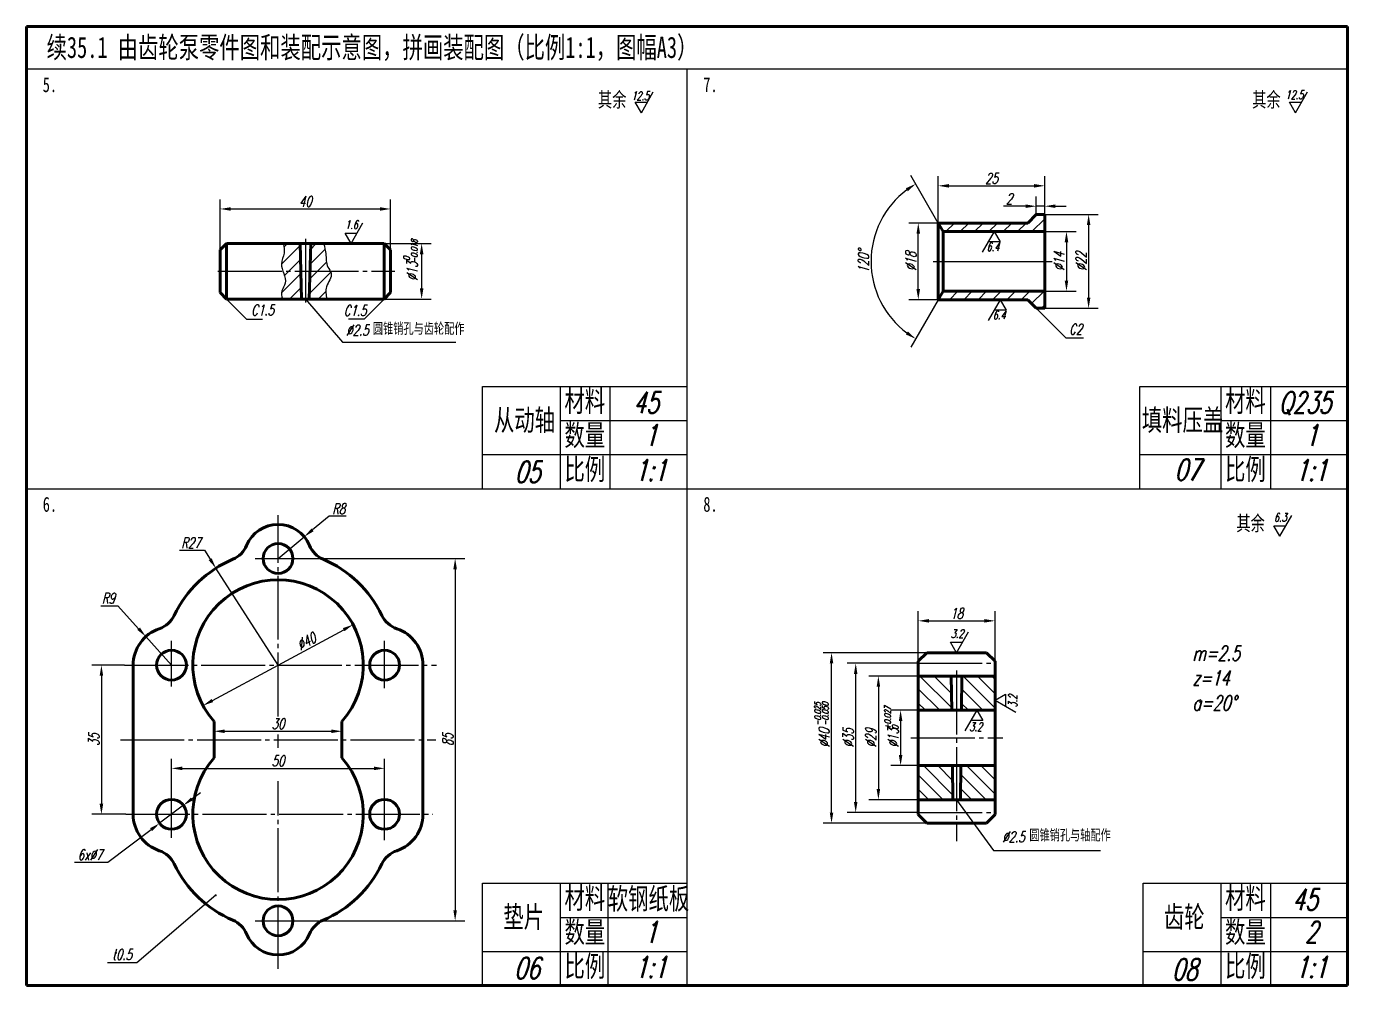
# Model space of a CAD drawing. Header units: millimetres. Extents: x -523 to 2163, y -1202 to 919.
# Drawn here: x 1853 to 2163, y -688.1 to -463.1 of the extents above; entities that cross this region are included whole.
import ezdxf

# ---------------------------------------------------------------- set-up
doc = ezdxf.new("R2010")
doc.units = ezdxf.units.MM
doc.header["$PDMODE"] = 33
doc.header["$PDSIZE"] = 1.5
doc.linetypes.add('myCENTER', pattern=[18, 15, -1, 1, -1])
for name, color, linetype, lineweight in [('中心线', 7, 'myCENTER', 25), ('剖面线', 7, 'Continuous', 25), ('尺寸', 7, 'Continuous', 25), ('标注', 7, 'Continuous', 25), ('标题文字', 7, 'Continuous', 25), ('粗实线', 7, 'Continuous', 50), ('细实线', 7, 'Continuous', 25)]:
    doc.layers.add(name, color=color, linetype=linetype, lineweight=lineweight)
doc.styles.add('上下偏差3.5', font='txt.shx', dxfattribs={"width": 0.7, "oblique": 15, "height": 3.5})
doc.styles.add('字母标注-3.5号', font='txt.shx', dxfattribs={"width": 0.7, "oblique": 15, "height": 3.5})
doc.styles.add('尺寸文字1-2.5号', font='txt.shx', dxfattribs={"width": 0.7, "oblique": 15, "height": 2.5})
doc.styles.add('标题汉字1-5号', font='SimSun.ttf', dxfattribs={"width": 0.7, "height": 5})
doc.styles.add('标题汉字2-3.5号', font='SimSun.ttf', dxfattribs={"width": 0.7, "height": 3.5})
doc.dimstyles.new('ISO-25', dxfattribs={"dimtxt": 3.5, "dimasz": 2.5, "dimexe": 2.25, "dimexo": 0, "dimgap": 0.5, "dimtad": 1, "dimdsep": 46, "dimtxsty": '尺寸文字1-2.5号', "dimcen": 2.5, "dimadec": 0, "dimazin": 0, "dimtfac": 1, "dimtmove": 0, "dimatfit": 2, "dimfxl": 0, "dimarcsym": 0})
doc.dimstyles.new('尺寸25', dxfattribs={"dimtxt": 2.5, "dimasz": 2.5, "dimexe": 2, "dimexo": 0, "dimgap": 0.5, "dimtad": 1, "dimdec": 0, "dimdsep": 46, "dimtxsty": '尺寸文字1-2.5号', "dimcen": 0, "dimadec": 0, "dimazin": 0, "dimtol": 1, "dimtp": 0.039, "dimtfac": 0.6, "dimtdec": 3, "dimtmove": 0, "dimatfit": 3, "dimfxl": 0, "dimarcsym": 0})
doc.dimstyles.new('水平标注25', dxfattribs={"dimtxt": 2.5, "dimasz": 2.5, "dimexe": 2, "dimexo": 0, "dimgap": 0.5, "dimtad": 1, "dimtih": 1, "dimtoh": 1, "dimdec": 0, "dimzin": 0, "dimdsep": 46, "dimtxsty": '尺寸文字1-2.5号', "dimcen": 0, "dimadec": 0, "dimazin": 0, "dimtfac": 1, "dimtdec": 0, "dimtmove": 1, "dimatfit": 2, "dimfxl": 0, "dimtolj": 1, "dimtzin": 0, "dimarcsym": 0})

# ---------------------------------------------------------------- blocks, each defined once
blk = doc.blocks.new('*D69')
at = {"layer": 'Defpoints', "color": 0}
for p in [(1938.43, -505.87), (1898.43, -515.5), (1938.43, -515.5)]:
    blk.add_point(p, dxfattribs=at)
at = {"layer": '标注', "color": 0, "lineweight": -2}
for p, q in [((1898.43, -515.5), (1898.43, -503.62)), ((1938.43, -515.5), (1938.43, -503.62)), ((1900.93, -505.87), (1935.93, -505.87))]:
    blk.add_line(p, q, dxfattribs=at)
at = {"layer": '标注', "color": 0}
for points in [[(1900.93, -505.46), (1900.93, -506.29), (1898.43, -505.87)], [(1935.93, -505.46), (1935.93, -506.29), (1938.43, -505.87)]]:
    blk.add_solid(points, dxfattribs=at)
at = {"layer": '标注', "color": 0, "insert": (1918.43, -504.12), "char_height": 2.5, "attachment_point": 5, "style": '尺寸文字1-2.5号'}
blk.add_mtext('40', dxfattribs=at)
blk = doc.blocks.new('*D70')
at = {"layer": 'Defpoints', "color": 0}
for p in [(1936.93, -514), (1936.93, -527), (1945.72, -527)]:
    blk.add_point(p, dxfattribs=at)
at = {"layer": '标注', "color": 0, "lineweight": -2}
for p, q in [((1936.93, -514), (1947.97, -514)), ((1945.72, -516.5), (1945.72, -524.5)), ((1936.93, -527), (1947.97, -527))]:
    blk.add_line(p, q, dxfattribs=at)
at = {"layer": '标注', "color": 0}
for points in [[(1945.3, -516.5), (1946.14, -516.5), (1945.72, -514)], [(1945.3, -524.5), (1946.14, -524.5), (1945.72, -527)]]:
    blk.add_solid(points, dxfattribs=at)
at = {"layer": '标注', "color": 0, "insert": (1943.47, -520.5), "char_height": 2.5, "attachment_point": 5, "rotation": 90, "style": '尺寸文字1-2.5号'}
blk.add_mtext('%%C13', dxfattribs=at)
blk = doc.blocks.new('*D74')
at = {"layer": 'Defpoints', "color": 0}
for p in [(1927.03, -628.4), (1897.03, -630.38), (1927.03, -630.38)]:
    blk.add_point(p, dxfattribs=at)
at = {"layer": '尺寸', "color": 0, "lineweight": -2}
for p, q in [((1897.03, -630.38), (1897.03, -626.15)), ((1927.03, -630.38), (1927.03, -626.15)), ((1899.53, -628.4), (1924.53, -628.4))]:
    blk.add_line(p, q, dxfattribs=at)
at = {"layer": '尺寸', "color": 0}
for points in [[(1899.53, -627.98), (1899.53, -628.82), (1897.03, -628.4)], [(1924.53, -627.98), (1924.53, -628.82), (1927.03, -628.4)]]:
    blk.add_solid(points, dxfattribs=at)
at = {"layer": '尺寸', "color": 0, "insert": (1912.03, -626.65), "char_height": 2.5, "attachment_point": 5, "style": '尺寸文字1-2.5号'}
blk.add_mtext('30', dxfattribs=at)
blk = doc.blocks.new('*D73')
at = {"layer": 'Defpoints', "color": 0}
for p in [(1897.45, -590.15), (1912.03, -612.88)]:
    blk.add_point(p, dxfattribs=at)
at = {"layer": '尺寸', "color": 0, "lineweight": -2}
for p, q in [((1888.91, -585.94), (1894.75, -585.94)), ((1894.75, -585.94), (1896.1, -588.05)), ((1912.03, -612.88), (1897.45, -590.15))]:
    blk.add_line(p, q, dxfattribs=at)
at = {"layer": '尺寸', "color": 0}
blk.add_solid([(1896.45, -587.82), (1895.75, -588.27), (1897.45, -590.15)], dxfattribs=at)
at = {"layer": '尺寸', "color": 0, "insert": (1891.58, -584.19), "char_height": 2.5, "attachment_point": 5, "style": '尺寸文字1-2.5号'}
blk.add_mtext('\\A1;R27', dxfattribs=at)
blk = doc.blocks.new('*D72')
at = {"layer": 'Defpoints', "color": 0}
for p in [(1918.27, -587.88), (1918.27, -672.88), (1953.58, -672.88)]:
    blk.add_point(p, dxfattribs=at)
at = {"layer": '尺寸', "color": 0, "lineweight": -2}
for p, q in [((1918.27, -587.88), (1955.83, -587.88)), ((1953.58, -590.38), (1953.58, -670.38)), ((1918.27, -672.88), (1955.83, -672.88))]:
    blk.add_line(p, q, dxfattribs=at)
at = {"layer": '尺寸', "color": 0}
for points in [[(1953.16, -590.38), (1953.99, -590.38), (1953.58, -587.88)], [(1953.16, -670.38), (1953.99, -670.38), (1953.58, -672.88)]]:
    blk.add_solid(points, dxfattribs=at)
at = {"layer": '尺寸', "color": 0, "insert": (1951.83, -630.38), "char_height": 2.5, "attachment_point": 5, "rotation": 90, "style": '尺寸文字1-2.5号'}
blk.add_mtext('85', dxfattribs=at)
blk = doc.blocks.new('*D71')
at = {"layer": 'Defpoints', "color": 0}
for p in [(1918.18, -582.76), (1912.03, -587.88)]:
    blk.add_point(p, dxfattribs=at)
at = {"layer": '尺寸', "color": 0, "lineweight": -2}
for p, q in [((1924, -577.93), (1920.1, -581.17)), ((1927.98, -577.93), (1924, -577.93)), ((1912.03, -587.88), (1918.18, -582.76))]:
    blk.add_line(p, q, dxfattribs=at)
at = {"layer": '尺寸', "color": 0}
blk.add_solid([(1919.84, -580.85), (1920.37, -581.49), (1918.18, -582.76)], dxfattribs=at)
at = {"layer": '尺寸', "color": 0, "insert": (1926.24, -576.18), "char_height": 2.5, "attachment_point": 5, "style": '尺寸文字1-2.5号'}
blk.add_mtext('\\A1;R8', dxfattribs=at)
blk = doc.blocks.new('*D75')
at = {"layer": 'Defpoints', "color": 0}
for p in [(1876.02, -612.88), (1870.58, -647.88), (1876.3, -647.88)]:
    blk.add_point(p, dxfattribs=at)
at = {"layer": '标注', "color": 0, "lineweight": -2}
for p, q in [((1876.02, -612.88), (1868.33, -612.88)), ((1870.58, -615.38), (1870.58, -645.38)), ((1876.3, -647.88), (1868.33, -647.88))]:
    blk.add_line(p, q, dxfattribs=at)
at = {"layer": '标注', "color": 0}
for points in [[(1870.16, -615.38), (1871, -615.38), (1870.58, -612.88)], [(1870.16, -645.38), (1871, -645.38), (1870.58, -647.88)]]:
    blk.add_solid(points, dxfattribs=at)
at = {"layer": '标注', "color": 0, "insert": (1868.83, -630.38), "char_height": 2.5, "attachment_point": 5, "rotation": 90, "style": '尺寸文字1-2.5号'}
blk.add_mtext('35', dxfattribs=at)
blk = doc.blocks.new('*D76')
at = {"layer": 'Defpoints', "color": 0}
for p in [(1881, -606.19), (1887.03, -612.88)]:
    blk.add_point(p, dxfattribs=at)
at = {"layer": '尺寸', "color": 0, "lineweight": -2}
for p, q in [((1870.48, -598.94), (1874.46, -598.94)), ((1874.46, -598.94), (1879.32, -604.34)), ((1887.03, -612.88), (1881, -606.19))]:
    blk.add_line(p, q, dxfattribs=at)
at = {"layer": '尺寸', "color": 0}
blk.add_solid([(1879.63, -604.06), (1879.02, -604.62), (1881, -606.19)], dxfattribs=at)
at = {"layer": '尺寸', "color": 0, "insert": (1872.22, -597.19), "char_height": 2.5, "attachment_point": 5, "style": '尺寸文字1-2.5号'}
blk.add_mtext('\\A1;R9', dxfattribs=at)
blk = doc.blocks.new('*D77')
at = {"layer": 'Defpoints', "color": 0}
for p in [(1889.82, -645.77), (1884.23, -649.98)]:
    blk.add_point(p, dxfattribs=at)
at = {"layer": '尺寸', "color": 0, "lineweight": -2}
for p, q in [((1891.82, -644.27), (1893.82, -642.77)), ((1889.82, -645.77), (1884.23, -649.98)), ((1872.07, -659.12), (1882.23, -651.48)), ((1864.26, -659.12), (1872.07, -659.12))]:
    blk.add_line(p, q, dxfattribs=at)
at = {"layer": '尺寸', "color": 0}
for points in [[(1891.57, -643.94), (1892.07, -644.6), (1889.82, -645.77)], [(1881.98, -651.15), (1882.48, -651.82), (1884.23, -649.98)]]:
    blk.add_solid(points, dxfattribs=at)
at = {"layer": '尺寸', "color": 0, "insert": (1867.91, -657.37), "char_height": 2.5, "attachment_point": 5, "style": '尺寸文字1-2.5号'}
blk.add_mtext('\\A1;6x%%C7', dxfattribs=at)
blk = doc.blocks.new('*D78')
at = {"layer": 'Defpoints', "color": 0}
for p in [(1937.03, -637.1), (1887.03, -653.37), (1937.03, -653.94)]:
    blk.add_point(p, dxfattribs=at)
at = {"layer": '标注', "color": 0, "lineweight": -2}
for p, q in [((1887.03, -653.37), (1887.03, -634.85)), ((1937.03, -653.94), (1937.03, -634.85)), ((1889.53, -637.1), (1934.53, -637.1))]:
    blk.add_line(p, q, dxfattribs=at)
at = {"layer": '标注', "color": 0}
for points in [[(1889.53, -636.68), (1889.53, -637.52), (1887.03, -637.1)], [(1934.53, -636.68), (1934.53, -637.52), (1937.03, -637.1)]]:
    blk.add_solid(points, dxfattribs=at)
at = {"layer": '标注', "color": 0, "insert": (1912.03, -635.35), "char_height": 2.5, "attachment_point": 5, "style": '尺寸文字1-2.5号'}
blk.add_mtext('50', dxfattribs=at)
blk = doc.blocks.new('*D79')
at = {"layer": 'Defpoints', "color": 0}
for p in [(2080.26, -602.49), (2062.26, -611.96), (2080.26, -611.96)]:
    blk.add_point(p, dxfattribs=at)
at = {"layer": '标注', "color": 0, "lineweight": -2}
for p, q in [((2062.26, -611.96), (2062.26, -600.24)), ((2080.26, -611.96), (2080.26, -600.24)), ((2064.76, -602.49), (2077.76, -602.49))]:
    blk.add_line(p, q, dxfattribs=at)
at = {"layer": '标注', "color": 0}
for points in [[(2064.76, -602.08), (2064.76, -602.91), (2062.26, -602.49)], [(2077.76, -602.08), (2077.76, -602.91), (2080.26, -602.49)]]:
    blk.add_solid(points, dxfattribs=at)
at = {"layer": '标注', "color": 0, "insert": (2071.26, -600.74), "char_height": 2.5, "attachment_point": 5, "style": '尺寸文字1-2.5号'}
blk.add_mtext('18', dxfattribs=at)
blk = doc.blocks.new('*D80')
at = {"layer": 'Defpoints', "color": 0}
for p in [(2062.26, -623.46), (2058.1, -636.46), (2062.26, -636.46)]:
    blk.add_point(p, dxfattribs=at)
at = {"layer": '标注', "color": 0, "lineweight": -2}
for p, q in [((2062.26, -623.46), (2055.85, -623.46)), ((2058.1, -625.96), (2058.1, -633.96)), ((2062.26, -636.46), (2055.85, -636.46))]:
    blk.add_line(p, q, dxfattribs=at)
at = {"layer": '标注', "color": 0}
for points in [[(2057.69, -625.96), (2058.52, -625.96), (2058.1, -623.46)], [(2057.69, -633.96), (2058.52, -633.96), (2058.1, -636.46)]]:
    blk.add_solid(points, dxfattribs=at)
at = {"layer": '标注', "color": 0, "insert": (2056.35, -629.96), "char_height": 2.5, "attachment_point": 5, "rotation": 90, "style": '尺寸文字1-2.5号'}
blk.add_mtext('%%C13', dxfattribs=at)
blk = doc.blocks.new('*D81')
at = {"layer": 'Defpoints', "color": 0}
for p in [(2062.26, -615.46), (2052.89, -644.46), (2062.26, -644.46)]:
    blk.add_point(p, dxfattribs=at)
at = {"layer": '标注', "color": 0, "lineweight": -2}
for p, q in [((2062.26, -615.46), (2050.64, -615.46)), ((2052.89, -617.96), (2052.89, -641.96)), ((2062.26, -644.46), (2050.64, -644.46))]:
    blk.add_line(p, q, dxfattribs=at)
at = {"layer": '标注', "color": 0}
for points in [[(2052.48, -617.96), (2053.31, -617.96), (2052.89, -615.46)], [(2052.48, -641.96), (2053.31, -641.96), (2052.89, -644.46)]]:
    blk.add_solid(points, dxfattribs=at)
at = {"layer": '标注', "color": 0, "insert": (2051.14, -629.96), "char_height": 2.5, "attachment_point": 5, "rotation": 90, "style": '尺寸文字1-2.5号'}
blk.add_mtext('%%C29', dxfattribs=at)
blk = doc.blocks.new('*D82')
at = {"layer": 'Defpoints', "color": 0}
for p in [(2047.57, -612.46), (2062.26, -612.46), (2062.26, -647.46)]:
    blk.add_point(p, dxfattribs=at)
at = {"layer": '标注', "color": 0, "lineweight": -2}
for p, q in [((2062.26, -612.46), (2045.57, -612.46)), ((2047.57, -644.96), (2047.57, -614.96)), ((2062.26, -647.46), (2045.57, -647.46))]:
    blk.add_line(p, q, dxfattribs=at)
at = {"layer": '标注', "color": 0}
for points in [[(2047.15, -614.96), (2047.98, -614.96), (2047.57, -612.46)], [(2047.15, -644.96), (2047.98, -644.96), (2047.57, -647.46)]]:
    blk.add_solid(points, dxfattribs=at)
at = {"layer": '标注', "color": 0, "insert": (2045.82, -629.96), "char_height": 2.5, "attachment_point": 5, "rotation": 90, "style": '尺寸文字1-2.5号'}
blk.add_mtext('%%C35', dxfattribs=at)
blk = doc.blocks.new('*D83')
at = {"layer": 'Defpoints', "color": 0}
for p in [(2041.9, -609.96), (2064.26, -609.96), (2064.26, -649.96)]:
    blk.add_point(p, dxfattribs=at)
at = {"layer": '标注', "color": 0, "lineweight": -2}
for p, q in [((2064.26, -609.96), (2039.9, -609.96)), ((2041.9, -647.46), (2041.9, -612.46)), ((2064.26, -649.96), (2039.9, -649.96))]:
    blk.add_line(p, q, dxfattribs=at)
at = {"layer": '标注', "color": 0}
for points in [[(2041.48, -612.46), (2042.31, -612.46), (2041.9, -609.96)], [(2041.48, -647.46), (2042.31, -647.46), (2041.9, -649.96)]]:
    blk.add_solid(points, dxfattribs=at)
at = {"layer": '标注', "color": 0, "insert": (2040.15, -629.96), "char_height": 2.5, "attachment_point": 5, "rotation": 90, "style": '尺寸文字1-2.5号'}
blk.add_mtext('%%C40', dxfattribs=at)
blk = doc.blocks.new('*D84')
at = {"layer": 'Defpoints', "color": 0}
for p in [(2062.25, -509.17), (2066.94, -509.17), (2066.94, -527.17)]:
    blk.add_point(p, dxfattribs=at)
at = {"layer": '标注', "color": 0, "lineweight": -2}
for p, q in [((2066.94, -509.17), (2060, -509.17)), ((2062.25, -524.67), (2062.25, -511.67)), ((2066.94, -527.17), (2060, -527.17))]:
    blk.add_line(p, q, dxfattribs=at)
at = {"layer": '标注', "color": 0}
for points in [[(2061.83, -511.67), (2062.67, -511.67), (2062.25, -509.17)], [(2061.83, -524.67), (2062.67, -524.67), (2062.25, -527.17)]]:
    blk.add_solid(points, dxfattribs=at)
at = {"layer": '标注', "color": 0, "insert": (2060.5, -518.17), "char_height": 2.5, "attachment_point": 5, "rotation": 90, "style": '尺寸文字1-2.5号'}
blk.add_mtext('%%C18', dxfattribs=at)
blk = doc.blocks.new('*D85')
at = {"layer": 'Defpoints', "color": 0}
for p in [(2089.94, -505.23), (2089.94, -507.17), (2091.94, -507.17)]:
    blk.add_point(p, dxfattribs=at)
at = {"layer": '标注', "color": 0, "lineweight": -2}
for p, q in [((2087.44, -505.23), (2082.22, -505.23)), ((2089.94, -507.17), (2089.94, -502.98)), ((2091.94, -505.23), (2089.94, -505.23)), ((2091.94, -507.17), (2091.94, -502.98)), ((2094.44, -505.23), (2096.94, -505.23))]:
    blk.add_line(p, q, dxfattribs=at)
at = {"layer": '标注', "color": 0}
for points in [[(2087.44, -504.81), (2087.44, -505.64), (2089.94, -505.23)], [(2094.44, -504.81), (2094.44, -505.64), (2091.94, -505.23)]]:
    blk.add_solid(points, dxfattribs=at)
at = {"layer": '标注', "color": 0, "insert": (2083.58, -503.48), "char_height": 2.5, "attachment_point": 5, "style": '尺寸文字1-2.5号'}
blk.add_mtext('2', dxfattribs=at)
blk = doc.blocks.new('*D86')
at = {"layer": 'Defpoints', "color": 0}
for p in [(2091.94, -511.17), (2091.77, -525.17), (2097.02, -525.17)]:
    blk.add_point(p, dxfattribs=at)
at = {"layer": '标注', "color": 0, "lineweight": -2}
for p, q in [((2091.94, -511.17), (2099.27, -511.17)), ((2097.02, -513.67), (2097.02, -522.67)), ((2091.77, -525.17), (2099.27, -525.17))]:
    blk.add_line(p, q, dxfattribs=at)
at = {"layer": '标注', "color": 0}
for points in [[(2096.61, -513.67), (2097.44, -513.67), (2097.02, -511.17)], [(2096.61, -522.67), (2097.44, -522.67), (2097.02, -525.17)]]:
    blk.add_solid(points, dxfattribs=at)
at = {"layer": '标注', "color": 0, "insert": (2095.27, -518.17), "char_height": 2.5, "attachment_point": 5, "rotation": 90, "style": '尺寸文字1-2.5号'}
blk.add_mtext('%%C14', dxfattribs=at)
blk = doc.blocks.new('*D87')
at = {"layer": 'Defpoints', "color": 0}
for p in [(2091.94, -507.17), (2091.94, -529.17), (2102.22, -529.17)]:
    blk.add_point(p, dxfattribs=at)
at = {"layer": '标注', "color": 0, "lineweight": -2}
for p, q in [((2091.94, -507.17), (2104.47, -507.17)), ((2102.22, -509.67), (2102.22, -526.67)), ((2091.94, -529.17), (2104.47, -529.17))]:
    blk.add_line(p, q, dxfattribs=at)
at = {"layer": '标注', "color": 0}
for points in [[(2101.81, -509.67), (2102.64, -509.67), (2102.22, -507.17)], [(2101.81, -526.67), (2102.64, -526.67), (2102.22, -529.17)]]:
    blk.add_solid(points, dxfattribs=at)
at = {"layer": '标注', "color": 0, "insert": (2100.47, -518.17), "char_height": 2.5, "attachment_point": 5, "rotation": 90, "style": '尺寸文字1-2.5号'}
blk.add_mtext('%%C22', dxfattribs=at)
blk = doc.blocks.new('*D88')
at = {"layer": 'Defpoints', "color": 0}
for p in [(2091.94, -500.44), (2091.94, -507.17), (2066.94, -509.17)]:
    blk.add_point(p, dxfattribs=at)
at = {"layer": '标注', "color": 0, "lineweight": -2}
for p, q in [((2066.94, -509.17), (2066.94, -498.19)), ((2091.94, -507.17), (2091.94, -498.19)), ((2069.44, -500.44), (2089.44, -500.44))]:
    blk.add_line(p, q, dxfattribs=at)
at = {"layer": '标注', "color": 0}
for points in [[(2069.44, -500.03), (2069.44, -500.86), (2066.94, -500.44)], [(2089.44, -500.03), (2089.44, -500.86), (2091.94, -500.44)]]:
    blk.add_solid(points, dxfattribs=at)
at = {"layer": '标注', "color": 0, "insert": (2079.44, -498.69), "char_height": 2.5, "attachment_point": 5, "style": '尺寸文字1-2.5号'}
blk.add_mtext('25', dxfattribs=at)
blk = doc.blocks.new('*D89')
at = {"layer": 'Defpoints', "color": 0}
for p in [(2052.42, -510.99), (2066.94, -509.17), (2068.1, -511.17), (2068.1, -525.17), (2066.94, -527.17)]:
    blk.add_point(p, dxfattribs=at)
at = {"layer": '标注', "color": 0, "lineweight": -2}
for p, q in [((2066.94, -509.17), (2060.52, -498.04)), ((2066.94, -527.17), (2060.52, -538.29))]:
    blk.add_line(p, q, dxfattribs=at)
blk.add_arc((2072.14, -518.17), 20.98, 126.8303, 233.1697, dxfattribs=at)
at = {"layer": '标注', "color": 0}
for points in [[(2059.33, -501.02), (2059.79, -501.72), (2061.65, -499.99)], [(2059.79, -534.61), (2059.33, -535.31), (2061.65, -536.34)]]:
    blk.add_solid(points, dxfattribs=at)
at = {"layer": '标注', "color": 0, "insert": (2049.41, -518.17), "char_height": 2.5, "attachment_point": 5, "rotation": 90, "style": '尺寸文字1-2.5号'}
blk.add_mtext('120°', dxfattribs=at)
blk = doc.blocks.new('*D360')
at = {"layer": 'Defpoints', "color": 0}
for p in [(1929.63, -603.38), (1894.43, -622.37)]:
    blk.add_point(p, dxfattribs=at)
at = {"layer": '尺寸', "color": 0, "lineweight": -2}
blk.add_line((1896.63, -621.19), (1927.43, -604.57), dxfattribs=at)
at = {"layer": '尺寸', "color": 0}
for points in [[(1927.23, -604.2), (1927.63, -604.93), (1929.63, -603.38)], [(1896.43, -620.82), (1896.82, -621.55), (1894.43, -622.37)]]:
    blk.add_solid(points, dxfattribs=at)
at = {"layer": '尺寸', "color": 0, "insert": (1918.68, -607.29), "char_height": 2.5, "attachment_point": 5, "rotation": 28.3534, "style": '尺寸文字1-2.5号'}
blk.add_mtext('∅40', dxfattribs=at)

msp = doc.modelspace()

# ---------------------------------------------------------------- hatches: boundary and pattern name
at = {"layer": '剖面线'}
h = msp.add_hatch(dxfattribs=at)
h.set_pattern_fill('ANSI31', color=256, scale=0.75, style=0)
h.set_pattern_definition([(45, (802.333, -403.5787), (-1.683798, 1.683798), [])])
h.paths.add_polyline_path([(2091.944, -507.166), (2089.944, -507.166), (2087.944, -509.166), (2066.944, -509.166), (2068.099, -511.166), (2091.944, -511.166)])
h.paths.add_polyline_path([(2091.944, -525.166), (2068.099, -525.166), (2066.944, -527.166), (2087.944, -527.166), (2089.944, -529.166), (2091.944, -529.166)])
h = msp.add_hatch(dxfattribs=at)
h.set_pattern_fill('ANSI31', color=256, scale=0.75, style=0)
h.set_pattern_definition([(45, (780.6866, -401.5666), (-1.683798, 1.683798), [])])
edge = h.paths.add_edge_path()
edge.add_line((1917.183, -513.999), (1913.218, -513.999))
edge.add_spline(control_points=[(1913.218, -513.999), (1913.426, -514.755), (1913.714, -516.343), (1912.556, -518.454), (1912.972, -519.899), (1913.175, -520.499)], knot_values=[0.8930266, 0.8930266, 0.8930266, 0.8930266, 3.1752114, 5.7112852, 7.5170558, 7.5170558, 7.5170558, 7.5170558], degree=3, periodic=0)
edge.add_line((1913.175, -520.499), (1917.358, -520.499))
edge.add_line((1917.358, -520.499), (1917.183, -513.999))
edge = h.paths.add_edge_path()
edge.add_line((1917.358, -520.499), (1913.175, -520.499))
edge.add_spline(control_points=[(1913.175, -520.499), (1913.493, -521.438), (1914.162, -523.031), (1912.706, -525.069), (1912.855, -526.353), (1913.035, -526.999)], knot_values=[7.5170558, 7.5170558, 7.5170558, 7.5170558, 10.343581, 12.3311358, 14.2832229, 14.2832229, 14.2832229, 14.2832229], degree=3, periodic=0)
edge.add_line((1913.035, -526.999), (1917.533, -526.999))
edge.add_line((1917.533, -526.999), (1917.358, -520.499))
edge = h.paths.add_edge_path()
edge.add_spline(control_points=[(1924.299, -520.499), (1924.131, -520.173), (1923.231, -518.944), (1923.395, -516.61), (1922.96, -514.794), (1922.721, -513.999)], knot_values=[1.7052187, 1.7052187, 1.7052187, 1.7052187, 2.8218295, 5.9362934, 8.4231763, 8.4231763, 8.4231763, 8.4231763], degree=3, periodic=0)
edge.add_line((1922.721, -513.999), (1919.683, -513.999))
edge.add_line((1919.683, -513.999), (1919.508, -520.499))
edge.add_line((1919.508, -520.499), (1924.299, -520.499))
edge = h.paths.add_edge_path()
edge.add_spline(control_points=[(1923.505, -526.999), (1923.236, -526.035), (1922.965, -523.962), (1924.844, -521.766), (1924.37, -520.639), (1924.299, -520.499)], knot_values=[8.4231763, 8.4231763, 8.4231763, 8.4231763, 11.3304569, 14.6956185, 15.1749115, 15.1749115, 15.1749115, 15.1749115], degree=3, periodic=0)
edge.add_line((1924.299, -520.499), (1919.508, -520.499))
edge.add_line((1919.508, -520.499), (1919.333, -526.999))
edge.add_line((1919.333, -526.999), (1923.505, -526.999))
h = msp.add_hatch(dxfattribs=at)
h.set_pattern_fill('ANSI31', color=256, scale=0.75, angle=90, style=0)
h.set_pattern_definition([(135, (798.6476, -405.5242), (-1.683798, -1.683798), [])])
h.paths.add_polyline_path([(2070.102, -623.46), (2070.005, -615.46), (2062.255, -615.46), (2062.255, -623.46)])
h.paths.add_polyline_path([(2080.255, -615.46), (2072.505, -615.46), (2072.409, -623.46), (2080.255, -623.46)])
h.paths.add_polyline_path([(2080.255, -644.46), (2080.255, -636.46), (2072.252, -636.46), (2072.155, -644.46)])
h.paths.add_polyline_path([(2062.255, -636.46), (2062.255, -644.46), (2070.355, -644.46), (2070.259, -636.46)])

# ---------------------------------------------------------------- linework, layer by layer
at = {"layer": '中心线'}
for p, q in [((1918.433, -512.865), (1918.433, -527.811)), ((1897.931, -520.499), (1939.424, -520.499)), ((1912.027, -624.898), (1912.027, -577.737)), ((1906.64, -587.876), (1918.265, -587.876)), ((1887.027, -617.924), (1887.027, -607.191)), ((1937.027, -618.255), (1937.027, -607.191)), ((1876.017, -612.876), (1949.171, -612.876)), ((2062.255, -612.46), (2080.255, -612.46)), ((2071.255, -614.147), (2071.255, -654.199)), ((1912.027, -632.247), (1912.027, -629.184)), ((1875.027, -630.376), (1949.027, -630.376)), ((2060.535, -629.96), (2082.07, -629.96)), ((1912.027, -684.152), (1912.027, -640.085)), ((1887.027, -653.369), (1887.027, -643.468)), ((1937.027, -653.935), (1937.027, -642.805)), ((1876.301, -647.876), (1948.32, -647.876)), ((2062.255, -647.46), (2080.255, -647.46)), ((1906.64, -672.876), (1918.265, -672.876))]:
    msp.add_line(p, q, dxfattribs=at)
at = {"layer": '尺寸'}
for p, q in [((1997.274, -483.285), (2000.076, -478.431)), ((2150.789, -483.285), (2153.591, -478.431)), ((1997.274, -483.285), (1995.859, -480.835)), ((1995.859, -480.835), (1998.688, -480.835)), ((2150.789, -483.285), (2149.374, -480.835)), ((2149.374, -480.835), (2152.203, -480.835)), ((1929.151, -513.999), (1931.954, -509.145)), ((2080.021, -511.166), (2077.219, -516.02)), ((2080.021, -511.166), (2081.436, -513.616)), ((1927.737, -511.549), (1930.566, -511.549)), ((1929.151, -513.999), (1927.737, -511.549)), ((2081.436, -513.616), (2078.607, -513.616)), ((2081.475, -527.166), (2078.673, -532.02)), ((2082.889, -529.616), (2080.06, -529.616)), ((2081.475, -527.166), (2082.889, -529.616)), ((2147.084, -582.655), (2149.886, -577.801)), ((2145.669, -580.205), (2148.498, -580.205)), ((2147.084, -582.655), (2145.669, -580.205)), ((2069.841, -607.51), (2072.67, -607.51)), ((2071.255, -609.96), (2069.841, -607.51)), ((2071.255, -609.96), (2074.057, -605.107)), ((2080.255, -621.085), (2082.705, -619.671)), ((2082.705, -619.671), (2082.705, -622.5)), ((2080.255, -621.085), (2085.109, -623.888)), ((2128.525, -621.117), (2128.486, -620.923)), ((2128.486, -621.272), (2128.525, -621.117)), ((2075.972, -623.46), (2073.17, -628.314)), ((2077.387, -625.91), (2074.558, -625.91)), ((2075.972, -623.46), (2077.387, -625.91))]:
    msp.add_line(p, q, dxfattribs=at)
at = {"layer": '尺寸', "const_width": 0.25}
msp.add_lwpolyline([(1897.275, -666.881, 1), (1897.525, -666.881, 1)], format="xyb", close=True, dxfattribs=at)
at = {"layer": '标注'}
for p, q in [((2065.737, -518.166), (2093.638, -518.166)), ((1899.933, -526.999), (1904.644, -531.71)), ((1918.433, -526.999), (1927.127, -537.12)), ((1936.933, -526.999), (1932.222, -531.71)), ((2089.944, -529.166), (2096.855, -536.076)), ((1904.644, -531.71), (1908.342, -531.71)), ((1932.222, -531.71), (1928.524, -531.71)), ((2096.855, -536.076), (2100.985, -536.076)), ((1927.127, -537.12), (1953.729, -537.12)), ((2071.255, -644.46), (2079.87, -656.397)), ((2079.87, -656.397), (2104.994, -656.397)), ((1897.4, -666.881), (1878.899, -682.682)), ((1878.899, -682.682), (1872.026, -682.682))]:
    msp.add_line(p, q, dxfattribs=at)
msp.add_spline([(2128.216, -621.635), (2128.358, -621.493), (2128.446, -621.299)], degree=3, dxfattribs=at)
at = {"layer": '粗实线'}
for p, q in [((1852.984, -463.053), (1852.984, -688.053)), ((2162.984, -463.053), (1852.984, -463.053)), ((2162.984, -688.053), (2162.984, -463.053)), ((2087.944, -509.166), (2089.944, -507.166)), ((2089.944, -507.166), (2091.944, -507.166)), ((2091.944, -507.166), (2091.944, -529.166)), ((2066.944, -509.166), (2066.944, -527.166)), ((2066.944, -509.166), (2087.944, -509.166)), ((2066.944, -509.166), (2068.099, -511.166)), ((2068.099, -511.166), (2091.944, -511.166)), ((2068.099, -511.166), (2068.099, -525.166)), ((1898.433, -515.499), (1899.933, -513.999)), ((1899.933, -513.999), (1936.933, -513.999)), ((1899.933, -513.999), (1899.933, -526.999)), ((1917.533, -526.999), (1917.183, -513.999)), ((1919.683, -513.999), (1919.333, -526.999)), ((1936.933, -513.999), (1936.933, -526.999)), ((1938.433, -515.499), (1936.933, -513.999)), ((1898.433, -515.499), (1898.433, -525.499)), ((1938.433, -515.499), (1938.433, -525.499)), ((1898.433, -525.499), (1899.933, -526.999)), ((1899.933, -526.999), (1936.933, -526.999)), ((1938.433, -525.499), (1936.933, -526.999)), ((2066.944, -527.166), (2068.099, -525.166)), ((2068.099, -525.166), (2091.944, -525.166)), ((2066.944, -527.166), (2087.944, -527.166)), ((2087.944, -527.166), (2089.944, -529.166)), ((2089.944, -529.166), (2091.944, -529.166)), ((2064.255, -609.96), (2062.255, -611.96)), ((2064.255, -609.96), (2078.255, -609.96)), ((2078.255, -609.96), (2080.255, -611.96)), ((1878.027, -647.876), (1878.027, -612.876)), ((1946.027, -647.876), (1946.027, -612.876)), ((2062.255, -611.96), (2062.255, -647.96)), ((2080.255, -611.96), (2080.255, -647.96)), ((2062.255, -615.46), (2080.255, -615.46)), ((2070.005, -615.46), (2070.102, -623.46)), ((2072.409, -623.46), (2072.505, -615.46)), ((1897.027, -634.648), (1897.027, -626.105)), ((1927.027, -634.648), (1927.027, -626.105)), ((2062.255, -623.46), (2080.255, -623.46)), ((2062.255, -636.46), (2080.255, -636.46)), ((2070.259, -636.46), (2070.355, -644.46)), ((2072.155, -644.46), (2072.252, -636.46)), ((2062.255, -644.46), (2080.255, -644.46)), ((2062.255, -647.96), (2064.255, -649.96)), ((2064.255, -649.96), (2078.255, -649.96)), ((2078.255, -649.96), (2080.255, -647.96)), ((1852.984, -688.053), (2162.984, -688.053))]:
    msp.add_line(p, q, dxfattribs=at)
for centre in [(1912.027, -587.876), (1887.027, -612.876), (1937.027, -612.876), (1887.027, -647.876), (1937.027, -647.876), (1912.027, -672.876)]:
    msp.add_circle(centre, 3.5, dxfattribs=at)
for centre, radius, start, end in [((1912.027, -587.876), 8, 22.51077, 157.48923), ((1899.094, -582.516), 6, 293.07392, 337.48923), ((1924.96, -582.516), 6, 202.51077, 246.92608), ((1912.027, -612.876), 27, 113.07392, 154.47858), ((1912.027, -612.876), 27, 25.52142, 66.92608), ((1912.027, -612.876), 20, 318.59038, 221.40962), ((1882.247, -598.658), 6, 288.58231, 334.47858), ((1941.807, -598.658), 6, 205.52142, 251.41769), ((1887.027, -612.876), 9, 108.58231, 180), ((1937.027, -612.876), 9, 360, 71.41769), ((1912.027, -647.876), 20, 138.59038, 41.40962), ((1887.027, -647.876), 9, 180, 251.41769), ((1937.027, -647.876), 9, 288.58231, 0), ((1882.247, -662.094), 6, 25.52142, 71.41769), ((1941.807, -662.094), 6, 108.58231, 154.47858), ((1912.027, -647.876), 27, 205.52142, 246.92608), ((1912.027, -647.876), 27, 293.07392, 334.47858), ((1899.094, -678.236), 6, 22.51077, 66.92608), ((1924.96, -678.236), 6, 113.07392, 157.48923), ((1912.027, -672.876), 8, 202.51077, 337.48923)]:
    msp.add_arc(centre, radius, start, end, dxfattribs=at)
at = {"layer": '细实线'}
for p, q in [((2162.984, -473.053), (1852.984, -473.053)), ((2007.984, -688.053), (2007.984, -473.053)), ((1959.984, -547.495), (2007.984, -547.495)), ((1959.984, -571.495), (1959.984, -547.495)), ((1978.302, -571.495), (1978.302, -547.495)), ((1989.984, -571.495), (1989.984, -547.495)), ((2114.271, -547.495), (2162.984, -547.495)), ((2114.271, -571.495), (2114.271, -547.495)), ((2133.302, -571.495), (2133.302, -547.495)), ((2144.984, -571.495), (2144.984, -547.495)), ((1978.302, -555.495), (2007.984, -555.495)), ((2133.302, -555.495), (2162.984, -555.495)), ((1959.984, -563.495), (2007.984, -563.495)), ((2114.271, -563.495), (2162.984, -563.495)), ((1852.984, -571.495), (2162.984, -571.495)), ((1959.984, -571.495), (2007.984, -571.495)), ((2114.984, -571.495), (2162.984, -571.495)), ((1959.984, -664.053), (2007.984, -664.053)), ((1959.984, -688.053), (1959.984, -664.053)), ((1978.302, -688.053), (1978.302, -664.053)), ((1989.456, -688.053), (1989.456, -664.053)), ((2114.984, -664.053), (2162.984, -664.053)), ((2114.984, -688.053), (2114.984, -664.053)), ((2133.302, -688.053), (2133.302, -664.053)), ((2144.984, -688.053), (2144.984, -664.053)), ((1978.302, -672.053), (2007.984, -672.053)), ((2133.302, -672.053), (2162.984, -672.053)), ((1959.984, -680.053), (2007.984, -680.053)), ((2114.984, -680.053), (2162.984, -680.053)), ((1959.984, -688.053), (2007.984, -688.053)), ((2114.984, -688.053), (2162.984, -688.053))]:
    msp.add_line(p, q, dxfattribs=at)
for points, knots in [([(1913.218, -513.999), (1913.426, -514.755), (1913.714, -516.343), (1912.063, -519.355), (1914.551, -522.487), (1912.706, -525.069), (1912.855, -526.353), (1913.035, -526.999)], [0.8930266, 0.8930266, 0.8930266, 0.8930266, 3.1752114, 5.7112852, 10.343581, 12.3311358, 14.2832229, 14.2832229, 14.2832229, 14.2832229]), ([(1922.721, -513.999), (1922.96, -514.794), (1923.395, -516.61), (1923.219, -519.111), (1925.154, -521.403), (1922.965, -523.962), (1923.236, -526.035), (1923.505, -526.999)], [1.7052187, 1.7052187, 1.7052187, 1.7052187, 4.1921016, 7.3065656, 8.9024693, 12.2676309, 15.1749115, 15.1749115, 15.1749115, 15.1749115])]:
    msp.add_open_spline(points, degree=3, knots=knots, dxfattribs=at)

# ---------------------------------------------------------------- texts
at = {"layer": '尺寸', "attachment_point": 1}
for s, insert, char_height, width, style in [('12.5', (1994.912, -478.351), 2, 7.44072, '尺寸文字1-2.5号'), ('12.5', (2148.408, -478.092), 2, 7.44072, '尺寸文字1-2.5号'), ('1.6', (1927.767, -508.557), 2, 7.44072, '尺寸文字1-2.5号'), ('6.4', (2078.272, -513.752), 2, 7.44072, '尺寸文字1-2.5号'), ('6.4', (2079.725, -529.752), 2, 7.44072, '尺寸文字1-2.5号'), ('圆锥销孔与齿轮配作', (1934.282, -532.64), 2.5, 24.86081, '标题汉字2-3.5号'), ('{\\H1.429x;05}', (1967.598, -565.069), 3.5, 19.64589, '字母标注-3.5号'), ('{\\H1.429x;07}', (2122.415, -564.533), 3.5, 19.64589, '字母标注-3.5号'), ('6.3', (2145.7, -577.213), 2, 7.44072, '尺寸文字1-2.5号'), ('3.2', (2069.871, -604.518), 2, 7.44072, '尺寸文字1-2.5号'), ('3.2', (2074.223, -626.353), 2, 7.44072, '尺寸文字1-2.5号'), ('圆锥销孔与轴配作', (2088.309, -651.481), 2.5, 24.86081, '标题汉字2-3.5号'), ('{\\H1x;06}', (1967.46, -681.455), 5, 19.64589, '字母标注-3.5号'), ('{\\H1.429x;08}', (2121.787, -681.766), 3.5, 19.64589, '字母标注-3.5号')]:
    msp.add_mtext(s, dxfattribs=dict(at, insert=insert, char_height=char_height, width=width, style=style))
at = {"layer": '尺寸', "insert": (2083.455, -622.835), "char_height": 2, "width": 7.44072, "attachment_point": 1, "rotation": 90, "style": '尺寸文字1-2.5号'}
msp.add_mtext('3.2', dxfattribs=at)
at = {"layer": '标注', "char_height": 1.5, "width": 9.84343, "attachment_point": 1, "rotation": 90, "style": '上下偏差3.5'}
for s, insert in [('-0.018', (1943.232, -518.54)), ('0', (1941.424, -517.993)), ('-0.025', (2037.9, -627.107)), ('-0.050', (2039.708, -627.107)), ('+0.027', (2054.31, -628.006)), ('0', (2056.119, -628.006))]:
    msp.add_mtext(s, dxfattribs=dict(at, insert=insert))
at = {"layer": '标注', "attachment_point": 1, "style": '尺寸文字1-2.5号'}
for s, insert, char_height, width in [('C1.5', (1905.727, -528.326), 2.5, 6.86074), ('C1.5', (1927.429, -528.453), 2.5, 6.86074), ('%%c2.5', (1928.014, -533.07), 2.5, 41.54904), ('C2', (2097.637, -532.82), 2.5, 6.86074), ('m=2.5\\Pz=14\\Pa=20%%d', (2126.584, -608.344), 3.5, 34.65232), ('%%c2.5', (2081.955, -651.936), 2.5, 41.54904), ('t0.5', (1873.098, -679.53), 2.5, 14.92026)]:
    msp.add_mtext(s, dxfattribs=dict(at, insert=insert, char_height=char_height, width=width))
at = {"layer": '标题文字', "width": 0.7}
for s, height, style, p in [('续35.1 由齿轮泵零件图和装配示意图，拼画装配图（比例1:1，图幅A3） ', 5, '标题汉字1-5号', (1857.717, -470.455)), ('5.', 3.5, '标题汉字2-3.5号', (1856.821, -478.459)), ('7.', 3.5, '标题汉字2-3.5号', (2011.821, -478.459)), ('其余', 3.5, '标题汉字2-3.5号', (1987.083, -481.972)), ('其余', 3.5, '标题汉字2-3.5号', (2140.598, -481.972)), ('材料', 5, '标题汉字1-5号', (1979.237, -553.429)), ('材料', 5, '标题汉字1-5号', (2134.237, -553.429)), ('从动轴', 5, '标题汉字1-5号', (1962.695, -557.884)), ('填料压盖', 5, '标题汉字1-5号', (2114.707, -557.884)), ('数量', 5, '标题汉字1-5号', (1979.237, -561.429)), ('数量', 5, '标题汉字1-5号', (2134.237, -561.429)), ('比例', 5, '标题汉字1-5号', (1979.237, -569.429)), ('比例', 5, '标题汉字1-5号', (2134.237, -569.429)), ('6.', 3.5, '标题汉字2-3.5号', (1856.821, -576.901)), ('8.', 3.5, '标题汉字2-3.5号', (2011.821, -576.901)), ('其余', 3.5, '标题汉字2-3.5号', (2136.893, -581.343)), ('材料', 5, '标题汉字1-5号', (1979.237, -669.987)), ('材料', 5, '标题汉字1-5号', (2134.237, -669.987)), ('垫片', 5, '标题汉字1-5号', (1964.891, -674.442)), ('齿轮', 5, '标题汉字1-5号', (2119.891, -674.442)), ('数量', 5, '标题汉字1-5号', (1979.237, -677.987)), ('数量', 5, '标题汉字1-5号', (2134.237, -677.987)), ('比例', 5, '标题汉字1-5号', (1979.237, -685.987)), ('比例', 5, '标题汉字1-5号', (2134.237, -685.987))]:
    msp.add_text(s, height=height, dxfattribs=dict(at, style=style)).set_placement(p)
at = {"layer": '标题文字', "char_height": 5, "width": 21.09727, "attachment_point": 1}
for s, insert, style in [('45', (1995.372, -548.778), '尺寸文字1-2.5号'), ('Q235', (2146.85, -548.778), '尺寸文字1-2.5号'), ('1', (1998.003, -556.438), '尺寸文字1-2.5号'), ('1', (2153.003, -556.438), '尺寸文字1-2.5号'), ('1:1', (1995.714, -564.658), '尺寸文字1-2.5号'), ('1:1', (2150.714, -564.658), '尺寸文字1-2.5号'), ('软钢纸板', (1989.402, -665.166), '标题汉字1-5号'), ('45', (2149.992, -665.337), '尺寸文字1-2.5号'), ('1', (1998.003, -672.996), '尺寸文字1-2.5号'), ('2', (2153.003, -672.996), '尺寸文字1-2.5号'), ('1:1', (1995.714, -681.216), '尺寸文字1-2.5号'), ('1:1', (2150.714, -681.216), '尺寸文字1-2.5号')]:
    msp.add_mtext(s, dxfattribs=dict(at, insert=insert, style=style))

# ---------------------------------------------------------------- dimensions: what is measured, and where the dimension line sits
at = {"layer": '尺寸'}
for center, mpoint, picture, middle in [((1912.027, -587.876), (1918.181, -582.764), '*D71', (1924.004, -577.926)), ((1887.027, -612.876), (1880.999, -606.193), '*D76', (1874.456, -598.938))]:
    dim = msp.add_radius_dim(center=center, mpoint=mpoint, dimstyle='水平标注25', dxfattribs=at)
    dim.commit()
    dim.dimension.update_dxf_attribs({"geometry": picture, "text_midpoint": middle, "dimtype": 164})
dim = msp.add_radius_dim(center=(1912.027, -612.876), mpoint=(1897.447, -590.151), dimstyle='水平标注25', dxfattribs=at)
dim.commit()
dim.dimension.update_dxf_attribs({"geometry": '*D73', "text_midpoint": (1891.579, -584.193)})
dim = msp.add_linear_dim(base=(1953.575, -672.876), p1=(1918.265, -587.876), p2=(1918.265, -672.876), angle=90, dimstyle='ISO-25', dxfattribs=at)
dim.commit()
dim.dimension.update_dxf_attribs({"geometry": '*D72', "text_midpoint": (1951.825, -630.376)})
dim = msp.add_diameter_dim_2p(p1=(1894.426, -622.374), p2=(1929.628, -603.378), dimstyle='ISO-25', dxfattribs=at)
dim.commit()
dim.dimension.update_dxf_attribs({"geometry": '*D360', "text_midpoint": (1919.516, -608.835), "dimtype": 163})
dim = msp.add_linear_dim(base=(1927.027, -628.398), p1=(1897.027, -630.376), p2=(1927.027, -630.376), dimstyle='ISO-25', dxfattribs=at)
dim.commit()
dim.dimension.update_dxf_attribs({"geometry": '*D74', "text_midpoint": (1912.027, -626.648)})
dim = msp.add_diameter_dim_2p(p1=(1889.824, -645.773), p2=(1884.23, -649.98), text='6x%%C7', dimstyle='水平标注25', dxfattribs=at)
dim.commit()
dim.dimension.update_dxf_attribs({"geometry": '*D77', "text_midpoint": (1872.07, -659.124), "dimtype": 163})
at = {"layer": '标注'}
dim = msp.add_angular_dim_2l(base=(2052.422, -510.989), line1=((2066.944, -527.166), (2068.099, -525.166)), line2=((2066.944, -509.166), (2068.099, -511.166)), dimstyle='ISO-25', dxfattribs=at)
dim.commit()
dim.dimension.update_dxf_attribs({"geometry": '*D89', "text_midpoint": (2049.407, -518.166)})
for base, p1, p2, picture, middle in [((2091.944, -500.444), (2066.944, -509.166), (2091.944, -507.166), '*D88', (2079.444, -498.694)), ((2089.944, -505.228), (2091.944, -507.166), (2089.944, -507.166), '*D85', (2083.582, -503.478)), ((1938.433, -505.872), (1898.433, -515.499), (1938.433, -515.499), '*D69', (1918.433, -504.122)), ((2080.255, -602.494), (2062.255, -611.96), (2080.255, -611.96), '*D79', (2071.255, -600.744)), ((1937.027, -637.099), (1887.027, -653.369), (1937.027, -653.935), '*D78', (1912.027, -635.349))]:
    dim = msp.add_linear_dim(base=base, p1=p1, p2=p2, dimstyle='ISO-25', dxfattribs=at)
    dim.commit()
    dim.dimension.update_dxf_attribs({"geometry": picture, "text_midpoint": middle})
for base, p1, p2, text, dimstyle, picture, middle in [((2102.224, -529.166), (2091.944, -507.166), (2091.944, -529.166), '%%C22', 'ISO-25', '*D87', (2100.474, -518.166)), ((2097.023, -525.166), (2091.944, -511.166), (2091.769, -525.166), '%%C14', 'ISO-25', '*D86', (2095.273, -518.166)), ((2041.895, -609.96), (2064.255, -649.96), (2064.255, -609.96), '%%C40', '尺寸25', '*D83', (2040.145, -629.96)), ((2047.568, -612.46), (2062.255, -647.46), (2062.255, -612.46), '%%C35', '尺寸25', '*D82', (2045.818, -629.96)), ((2052.894, -644.46), (2062.255, -615.46), (2062.255, -644.46), '%%C29', 'ISO-25', '*D81', (2051.144, -629.96)), ((2058.104, -636.46), (2062.255, -623.46), (2062.255, -636.46), '%%C13', 'ISO-25', '*D80', (2056.354, -629.96))]:
    dim = msp.add_linear_dim(base=base, p1=p1, p2=p2, angle=90, text=text, dimstyle=dimstyle, dxfattribs=at)
    dim.commit()
    dim.dimension.update_dxf_attribs({"geometry": picture, "text_midpoint": middle})
dim = msp.add_linear_dim(base=(2062.248, -509.166), p1=(2066.944, -527.166), p2=(2066.944, -509.166), angle=90, text='%%C18', dimstyle='ISO-25', dxfattribs=at)
dim.commit()
dim.dimension.update_dxf_attribs({"geometry": '*D84', "text_midpoint": (2062.248, -518.166), "dimtype": 160})
dim = msp.add_linear_dim(base=(1945.721, -526.999), p1=(1936.933, -513.999), p2=(1936.933, -526.999), angle=90, text='%%C13', dimstyle='ISO-25', override={"dimgap": 1, "dimtol": 1, "dimlim": 0, "dimtm": -0.018}, dxfattribs=at)
dim.commit()
dim.dimension.update_dxf_attribs({"geometry": '*D70', "text_midpoint": (1943.471, -520.499)})
dim = msp.add_linear_dim(base=(1870.579, -647.876), p1=(1876.017, -612.876), p2=(1876.301, -647.876), angle=90, dimstyle='ISO-25', dxfattribs=at)
dim.commit()
dim.dimension.update_dxf_attribs({"geometry": '*D75', "text_midpoint": (1868.829, -630.376)})

doc.saveas('drawing.dxf')
